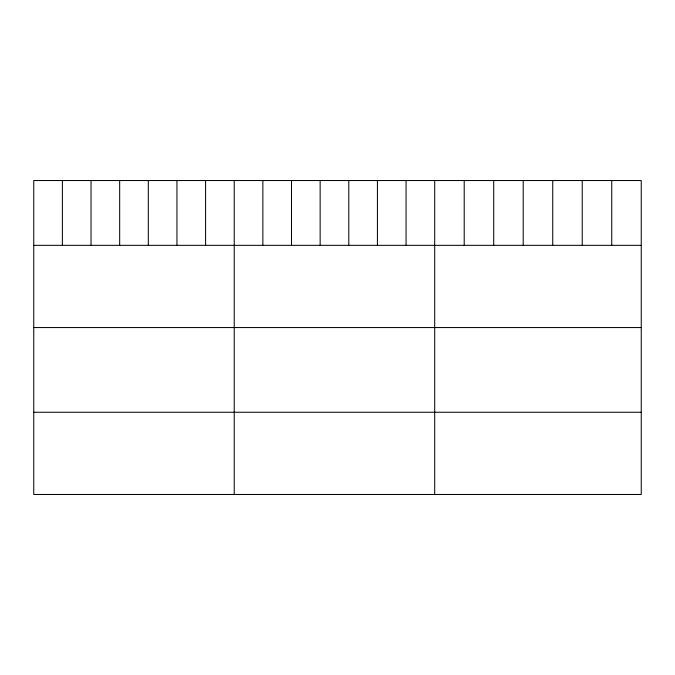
<?xml version="1.0" encoding="UTF-8"?>
<svg xmlns="http://www.w3.org/2000/svg" width="675" height="675" viewBox="0 0 675 675"><rect width="100%" height="100%" fill="white"/><g stroke="black" fill="none" stroke-linecap="round" stroke-linejoin="round"><path stroke-width="1.01" d="M641.25 245.337L641.25 494.471L33.75 494.471L33.75 180.529L641.25 180.529L641.25 245.337L33.75 245.337M33.75 327.552L641.25 327.552M33.75 412.256L641.25 412.256M611.744 180.529L611.744 245.337M582.238 180.529L582.238 245.337M552.732 180.529L552.732 245.337M523.218 180.529L523.218 245.337M493.712 180.529L493.712 245.337M464.206 180.529L464.206 245.337M434.7 180.529L434.7 494.471M406.063 180.529L406.063 245.337M377.418 180.529L377.418 245.337M348.781 180.529L348.781 245.337M320.144 180.529L320.144 245.337M291.507 180.529L291.507 245.337M262.862 180.529L262.862 245.337M234.225 180.529L234.225 494.471M205.588 180.529L205.588 245.337M176.943 180.529L176.943 245.337M148.306 180.529L148.306 245.337M119.669 180.529L119.669 245.337M91.032 180.529L91.032 245.337M62.387 180.529L62.387 245.337"/></g></svg>
